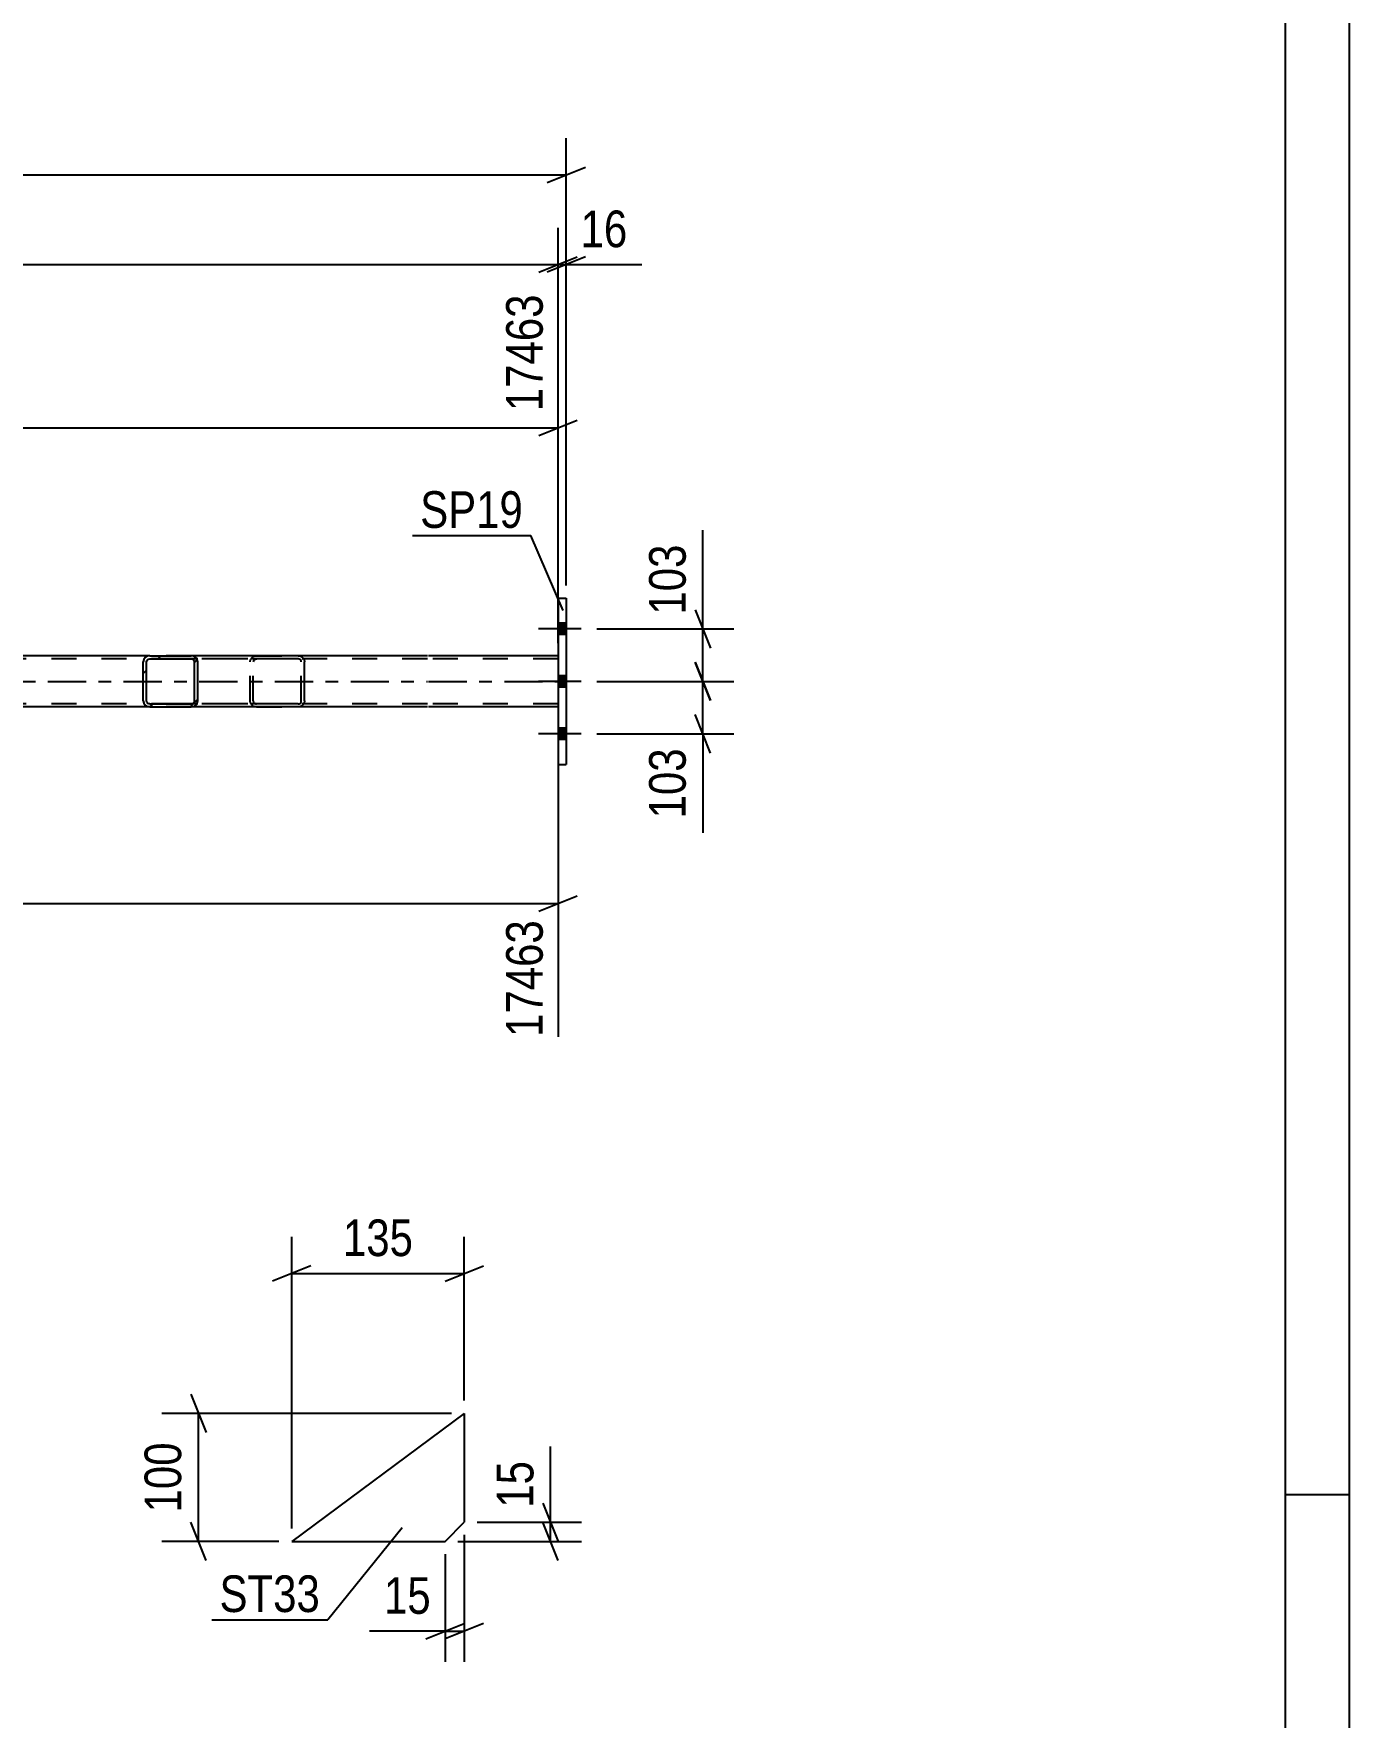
# Model space of a CAD drawing. Header units: millimetres. Extents: x 0 to 841, y 0 to 594.
# Drawn here: x 738.1 to 841, y 131.6 to 263.2 of the extents above; entities that cross this region are included whole.
import ezdxf

# ---------------------------------------------------------------- set-up
doc = ezdxf.new("R2010")
doc.units = ezdxf.units.MM
doc.linetypes.add('DXK_LINE_DOT2', pattern=[3.9198, 1.9599, -1.9599])
doc.linetypes.add('DXK_LINE_DOT3', pattern=[5.9187, 2.979, -0.9799, 0.9799, -0.9799])
doc.styles.add('Arial Narrow', font='ARIALN.TTF', dxfattribs={"height": 0.2})

# ---------------------------------------------------------------- blocks, each defined once
blk = doc.blocks.new('Unknown-103654073-1133')
at = {"color": 5, "linetype": 'Continuous'}
for p, q in [((841, 0), (841, 594)), ((836, 5), (836, 589)), ((841, 149), (836, 149))]:
    blk.add_line(p, q, dxfattribs=at)
blk = doc.blocks.new('Bolt-103654073-2808 - 2789')
at = {"linetype": 'Continuous'}
for points in [[(779.77, 216.23), (779.77, 217.11), (779.13, 217.11), (779.13, 216.23)], [(779.77, 216.23), (779.77, 217.11), (779.13, 217.11), (779.13, 216.23)], [(779.77, 216.23), (779.77, 217.11), (779.13, 217.11), (779.13, 216.23)], [(779.77, 212.13), (779.77, 213.01), (779.13, 213.01), (779.13, 212.13)], [(779.77, 212.13), (779.77, 213.01), (779.13, 213.01), (779.13, 212.13)], [(779.77, 208.03), (779.77, 208.91), (779.13, 208.91), (779.13, 208.03)], [(779.77, 208.03), (779.77, 208.91), (779.13, 208.91), (779.13, 208.03)], [(779.77, 208.03), (779.77, 208.91), (779.13, 208.91), (779.13, 208.03)]]:
    blk.add_hatch(color=1, dxfattribs=at).paths.add_polyline_path(points)
at = {"color": 1, "linetype": 'Continuous'}
for p, q in [((780.93, 216.67), (777.61, 216.67)), ((780.93, 216.67), (777.61, 216.67)), ((780.93, 216.67), (777.61, 216.67)), ((779.77, 217.11), (779.13, 217.11)), ((779.77, 217.11), (779.13, 217.11)), ((779.77, 217.11), (779.13, 217.11)), ((779.77, 216.23), (779.13, 216.23)), ((779.77, 216.23), (779.13, 216.23)), ((779.77, 216.23), (779.13, 216.23)), ((780.93, 212.57), (777.61, 212.57)), ((780.93, 212.57), (777.61, 212.57)), ((779.77, 213.01), (779.13, 213.01)), ((779.77, 213.01), (779.13, 213.01)), ((779.77, 212.13), (779.13, 212.13)), ((779.77, 212.13), (779.13, 212.13)), ((780.93, 208.47), (777.61, 208.47)), ((780.93, 208.47), (777.61, 208.47)), ((780.93, 208.47), (777.61, 208.47)), ((779.77, 208.91), (779.13, 208.91)), ((779.77, 208.91), (779.13, 208.91)), ((779.77, 208.91), (779.13, 208.91)), ((779.77, 208.03), (779.13, 208.03)), ((779.77, 208.03), (779.13, 208.03)), ((779.77, 208.03), (779.13, 208.03))]:
    blk.add_line(p, q, dxfattribs=at)
blk = doc.blocks.new('Part-103654073-2861 - 2789')
at = {"color": 7, "linetype": 'DXK_LINE_DOT2'}
for p, q in [((758.8, 214.57), (236.41, 214.57)), ((779.13, 214.57), (779.13, 210.57)), ((768.91, 214.33), (100.02, 214.33)), ((779.13, 214.33), (769.01, 214.33)), ((768.91, 210.81), (100.02, 210.81)), ((758.8, 210.57), (321.54, 210.57)), ((779.13, 210.81), (769.01, 210.81))]:
    blk.add_line(p, q, dxfattribs=at)
at = {"color": 2, "linetype": 'Continuous'}
for p, q in [((747.21, 214.57), (682.14, 214.57)), ((768.91, 214.57), (758.8, 214.57)), ((779.13, 214.57), (769.01, 214.57)), ((747.21, 210.57), (682.14, 210.57)), ((768.91, 210.57), (758.8, 210.57)), ((779.13, 210.57), (769.01, 210.57))]:
    blk.add_line(p, q, dxfattribs=at)
at = {"color": 7, "linetype": 'DXK_LINE_DOT3'}
for p, q in [((100.02, 212.57), (768.91, 212.57)), ((769.01, 212.57), (779.13, 212.57))]:
    blk.add_line(p, q, dxfattribs=at)
blk = doc.blocks.new('Part-103654073-2915 - 2789')
at = {"color": 2, "linetype": 'Continuous'}
for p, q in [((779.13, 219.07), (779.77, 219.07)), ((779.13, 219.07), (779.13, 206.07)), ((779.77, 219.07), (779.77, 206.07)), ((779.13, 206.07), (779.77, 206.07))]:
    blk.add_line(p, q, dxfattribs=at)
blk = doc.blocks.new('Part-103654073-2971 - 2789')
at = {"linetype": 'Continuous'}
h = blk.add_hatch(dxfattribs=at)
h.set_pattern_fill('', scale=0.7, style=0, pattern_type=0)
h.set_pattern_definition([(45, (750.918, 214.2696), (-1.57154, 1.57154), [])])
h.paths.add_polyline_path([(750.96, 214.09), (750.92, 214.27), (750.81, 214.43), (750.64, 214.53), (750.45, 214.57), (747.21, 214.57), (747.02, 214.53), (746.85, 214.43), (746.74, 214.27), (746.7, 214.09), (746.7, 211.05), (746.74, 210.86), (746.85, 210.71), (747.02, 210.6), (747.21, 210.57), (750.45, 210.57), (750.64, 210.6), (750.81, 210.71), (750.92, 210.86), (750.96, 211.05)])
h.paths.add_polyline_path([(750.68, 210.95), (750.63, 210.88), (750.54, 210.82), (750.45, 210.81), (747.21, 210.81), (747.11, 210.82), (747.03, 210.88), (746.98, 210.95), (746.96, 211.05), (746.96, 214.09), (746.98, 214.18), (747.03, 214.26), (747.11, 214.31), (747.21, 214.33), (750.45, 214.33), (750.54, 214.31), (750.63, 214.26), (750.68, 214.18), (750.7, 214.09), (750.7, 211.05)])
at = {"color": 2, "linetype": 'Continuous'}
for p, q in [((747.21, 214.57), (747.02, 214.53)), ((747.21, 214.57), (750.45, 214.57)), ((758.8, 214.57), (750.45, 214.57)), ((750.64, 214.53), (750.45, 214.57)), ((758.8, 214.57), (758.99, 214.53)), ((746.74, 214.27), (746.7, 214.09)), ((746.7, 211.05), (746.7, 214.09)), ((746.96, 214.09), (746.98, 214.18)), ((746.96, 211.05), (746.96, 214.09)), ((746.98, 214.18), (747.03, 214.26)), ((747.03, 214.26), (747.11, 214.31)), ((747.11, 214.31), (747.21, 214.33)), ((747.21, 214.33), (750.45, 214.33)), ((750.45, 214.33), (750.54, 214.31)), ((750.54, 214.31), (750.63, 214.26)), ((750.63, 214.26), (750.68, 214.18)), ((750.68, 214.18), (750.7, 214.09)), ((750.7, 211.05), (750.7, 214.09)), ((750.96, 214.09), (750.92, 214.27)), ((750.96, 211.05), (750.96, 214.09)), ((759.27, 214.27), (759.31, 214.09)), ((759.31, 211.05), (759.31, 214.09)), ((746.7, 211.05), (746.74, 210.86)), ((746.98, 210.95), (746.96, 211.05)), ((747.03, 210.88), (746.98, 210.95)), ((747.02, 210.6), (747.21, 210.57)), ((747.11, 210.82), (747.03, 210.88)), ((747.21, 210.81), (747.11, 210.82)), ((747.21, 210.81), (750.45, 210.81)), ((747.21, 210.57), (750.45, 210.57)), ((750.54, 210.82), (750.45, 210.81)), ((750.45, 210.57), (750.64, 210.6)), ((758.8, 210.57), (750.45, 210.57)), ((750.63, 210.88), (750.54, 210.82)), ((750.68, 210.95), (750.63, 210.88)), ((750.7, 211.05), (750.68, 210.95)), ((750.92, 210.86), (750.96, 211.05)), ((758.99, 210.6), (758.8, 210.57)), ((759.31, 211.05), (759.27, 210.86))]:
    blk.add_line(p, q, dxfattribs=at)
at = {"color": 7, "linetype": 'DXK_LINE_DOT2'}
for p, q in [((750.45, 214.57), (747.21, 214.57)), ((755.36, 214.53), (755.56, 214.57)), ((755.56, 214.57), (758.8, 214.57)), ((758.8, 214.33), (747.21, 214.33)), ((755.05, 214.09), (755.09, 214.27)), ((755.05, 211.05), (755.05, 214.09)), ((755.32, 214.18), (755.3, 214.09)), ((755.3, 211.05), (755.3, 214.09)), ((755.38, 214.26), (755.32, 214.18)), ((755.38, 214.26), (755.4, 214.27)), ((755.4, 214.27), (755.46, 214.31)), ((755.46, 214.31), (755.56, 214.33)), ((758.89, 214.31), (758.8, 214.33)), ((758.98, 214.26), (758.89, 214.31)), ((759.03, 214.18), (758.98, 214.26)), ((759.05, 214.09), (759.03, 214.18)), ((759.05, 211.05), (759.05, 214.09)), ((758.8, 210.81), (747.21, 210.81)), ((750.45, 210.57), (747.21, 210.57)), ((755.09, 210.86), (755.05, 211.05)), ((755.3, 211.05), (755.32, 210.95)), ((755.32, 210.95), (755.38, 210.88)), ((755.56, 210.57), (755.36, 210.6)), ((755.38, 210.88), (755.4, 210.86)), ((755.4, 210.86), (755.46, 210.82)), ((755.46, 210.82), (755.56, 210.81)), ((755.56, 210.57), (758.8, 210.57)), ((758.8, 210.81), (758.89, 210.82)), ((758.89, 210.82), (758.98, 210.88)), ((758.98, 210.88), (759.03, 210.95)), ((759.03, 210.95), (759.05, 211.05))]:
    blk.add_line(p, q, dxfattribs=at)
at = {"color": 2, "linetype": 'Continuous'}
for centre, start, end in [((747.19, 214.07), 110.7584, 155.6801), ((750.47, 214.07), 24.32, 69.2417), ((758.81, 214.07), 24.32, 69.2417), ((747.19, 211.07), 204.32, 249.2417), ((750.47, 211.07), 290.7584, 335.6801), ((758.81, 211.07), 290.7584, 335.6801)]:
    blk.add_arc(centre, 0.496, start, end, dxfattribs=at)
at = {"color": 7, "linetype": 'DXK_LINE_DOT2'}
for centre, start, end in [((755.54, 214.07), 110.7584, 155.6801), ((755.54, 211.07), 204.32, 249.2417)]:
    blk.add_arc(centre, 0.496, start, end, dxfattribs=at)
blk = doc.blocks.new('Part-103654073-2182 - 2166')
at = {"color": 2, "linetype": 'Continuous'}
for p, q in [((771.8, 155.35), (758.3, 145.35)), ((771.8, 155.35), (771.8, 146.85)), ((770.3, 145.35), (771.8, 146.85)), ((758.3, 145.35), (770.3, 145.35))]:
    blk.add_line(p, q, dxfattribs=at)
blk = doc.blocks.new('StraightDimension-103654073-3125 - 2789')
at = {"color": 7, "linetype": 'Continuous'}
for p, q in [((670.57, 223.97), (670.57, 242.84)), ((779.13, 215.57), (779.13, 242.84)), ((672.07, 232.99), (669.07, 231.79)), ((777.63, 231.79), (780.63, 232.99)), ((670.57, 232.39), (779.13, 232.39))]:
    blk.add_line(p, q, dxfattribs=at)
at = {"color": 0}
blk.add_wipeout([(729.1, 233.14), (729.1, 237.34), (720.59, 237.34), (720.59, 233.14)], dxfattribs=at)
at = {"color": 3, "style": 'Arial Narrow'}
blk.add_text('3200', height=2.863, dxfattribs=at).set_placement((721.19, 233.74))
at = {"color": 0, "linetype": 'Continuous'}
blk.add_wipeout([(778.53, 243.44), (774.33, 243.44), (774.33, 233.09), (778.53, 233.09)], dxfattribs=at)
at = {"color": 3, "linetype": 'Continuous', "style": 'Arial Narrow'}
blk.add_text('17463', height=2.863, rotation=90.0002, dxfattribs=at).set_placement((777.93, 233.69))
blk = doc.blocks.new('StraightDimension-103654073-3093 - 2789')
at = {"color": 7, "linetype": 'Continuous'}
for p, q in [((779.13, 220.07), (779.13, 248.01)), ((100.02, 245.16), (779.13, 245.16)), ((777.63, 244.56), (780.63, 245.76))]:
    blk.add_line(p, q, dxfattribs=at)
blk = doc.blocks.new('StraightDimension-103654073-3103 - 2789')
at = {"color": 7, "linetype": 'Continuous'}
for p, q in [((779.13, 220.07), (779.13, 248.01)), ((779.77, 220.07), (779.77, 248.01)), ((777.63, 244.56), (780.63, 245.76)), ((781.27, 245.76), (778.27, 244.56)), ((779.13, 245.16), (779.77, 245.16)), ((779.77, 245.16), (785.67, 245.16)), ((779.77, 245.16), (785.67, 245.16))]:
    blk.add_line(p, q, dxfattribs=at)
at = {"color": 0}
blk.add_wipeout([(785.15, 245.91), (785.15, 250.11), (780.29, 250.11), (780.29, 245.91)], dxfattribs=at)
at = {"color": 3, "style": 'Arial Narrow'}
blk.add_text('16', height=2.863, dxfattribs=at).set_placement((780.89, 246.51))
blk = doc.blocks.new('StraightDimension-103654073-3114 - 2789')
at = {"color": 7, "linetype": 'Continuous'}
for p, q in [((779.77, 220.07), (779.77, 255.02)), ((778.27, 251.57), (781.27, 252.77)), ((99.38, 252.17), (779.77, 252.17))]:
    blk.add_line(p, q, dxfattribs=at)
blk = doc.blocks.new('StraightDimension-103654073-3250 - 2789')
at = {"color": 7, "linetype": 'Continuous'}
for p, q in [((779.13, 209.57), (779.13, 184.78)), ((670.57, 201.17), (670.57, 184.78)), ((672.07, 195.82), (669.07, 194.62)), ((670.57, 195.22), (779.13, 195.22)), ((777.63, 194.62), (780.63, 195.82))]:
    blk.add_line(p, q, dxfattribs=at)
at = {"color": 0}
blk.add_wipeout([(729.1, 195.97), (729.1, 200.17), (720.59, 200.17), (720.59, 195.97)], dxfattribs=at)
at = {"color": 3, "style": 'Arial Narrow'}
blk.add_text('3200', height=2.863, dxfattribs=at).set_placement((721.19, 196.57))
at = {"color": 0, "linetype": 'Continuous'}
blk.add_wipeout([(778.53, 194.52), (774.33, 194.52), (774.33, 184.18), (778.53, 184.18)], dxfattribs=at)
at = {"color": 3, "linetype": 'Continuous', "style": 'Arial Narrow'}
blk.add_text('17463', height=2.863, rotation=90.0002, dxfattribs=at).set_placement((777.93, 184.78))
blk = doc.blocks.new('StraightDimension-103654073-8343 - 2789')
at = {"color": 7, "linetype": 'Continuous'}
for p, q in [((789.86, 214.07), (791.06, 211.07)), ((782.17, 212.57), (792.86, 212.57)), ((790.46, 208.47), (790.46, 212.57)), ((791.06, 206.97), (789.86, 209.97)), ((782.17, 208.47), (792.86, 208.47)), ((790.46, 208.47), (790.46, 200.73)), ((790.46, 208.47), (790.46, 200.73))]:
    blk.add_line(p, q, dxfattribs=at)
at = {"color": 0}
blk.add_wipeout([(789.71, 207.94), (785.51, 207.94), (785.51, 201.26), (789.71, 201.26)], dxfattribs=at)
at = {"color": 3, "style": 'Arial Narrow'}
blk.add_text('103', height=2.863, rotation=90.0002, dxfattribs=at).set_placement((789.11, 201.86))
blk = doc.blocks.new('StraightDimension-103654073-8345 - 2789')
at = {"color": 7, "linetype": 'Continuous'}
for p, q in [((790.46, 216.67), (790.46, 224.4)), ((790.46, 216.67), (790.46, 224.4)), ((789.86, 218.17), (791.06, 215.17)), ((782.17, 216.67), (792.86, 216.67)), ((790.46, 212.57), (790.46, 216.67)), ((791.06, 211.07), (789.86, 214.07)), ((782.17, 212.57), (792.86, 212.57))]:
    blk.add_line(p, q, dxfattribs=at)
at = {"color": 0}
blk.add_wipeout([(789.71, 223.88), (785.51, 223.88), (785.51, 217.19), (789.71, 217.19)], dxfattribs=at)
at = {"color": 3, "style": 'Arial Narrow'}
blk.add_text('103', height=2.863, rotation=90.0002, dxfattribs=at).set_placement((789.11, 217.79))
blk = doc.blocks.new('StraightDimension-103654073-2184 - 2166')
at = {"color": 7, "linetype": 'Continuous'}
for p, q in [((771.8, 145.85), (771.8, 135.94)), ((770.3, 144.35), (770.3, 135.94)), ((770.3, 138.34), (764.39, 138.34)), ((770.3, 138.34), (764.39, 138.34)), ((768.8, 137.74), (771.8, 138.94)), ((773.3, 138.94), (770.3, 137.74)), ((770.3, 138.34), (771.8, 138.34))]:
    blk.add_line(p, q, dxfattribs=at)
at = {"color": 0}
blk.add_wipeout([(769.78, 139.09), (769.78, 143.29), (764.92, 143.29), (764.92, 139.09)], dxfattribs=at)
at = {"color": 3, "style": 'Arial Narrow'}
blk.add_text('15', height=2.863, dxfattribs=at).set_placement((765.52, 139.69))
blk = doc.blocks.new('StraightDimension-103654073-2223 - 2166')
at = {"color": 7, "linetype": 'Continuous'}
for p, q in [((778.55, 146.85), (778.55, 152.76)), ((778.55, 146.85), (778.55, 152.76)), ((777.95, 148.35), (779.15, 145.35)), ((772.8, 146.85), (780.95, 146.85)), ((779.15, 143.85), (777.95, 146.85)), ((778.55, 145.35), (778.55, 146.85)), ((771.3, 145.35), (780.95, 145.35))]:
    blk.add_line(p, q, dxfattribs=at)
at = {"color": 0}
blk.add_wipeout([(777.8, 152.23), (773.6, 152.23), (773.6, 147.38), (777.8, 147.38)], dxfattribs=at)
at = {"color": 3, "style": 'Arial Narrow'}
blk.add_text('15', height=2.863, rotation=90.0002, dxfattribs=at).set_placement((777.2, 147.98))
blk = doc.blocks.new('StraightDimension-103654073-2199 - 2166')
at = {"color": 7, "linetype": 'Continuous'}
for p, q in [((758.3, 146.35), (758.3, 169.15)), ((771.8, 156.35), (771.8, 169.15)), ((759.8, 166.9), (756.8, 165.7)), ((758.3, 166.3), (771.8, 166.3)), ((770.3, 165.7), (773.3, 166.9))]:
    blk.add_line(p, q, dxfattribs=at)
at = {"color": 0}
blk.add_wipeout([(768.39, 167.05), (768.39, 171.25), (761.71, 171.25), (761.71, 167.05)], dxfattribs=at)
at = {"color": 3, "style": 'Arial Narrow'}
blk.add_text('135', height=2.863, dxfattribs=at).set_placement((762.31, 167.65))
blk = doc.blocks.new('StraightDimension-103654073-2211 - 2166')
at = {"color": 7, "linetype": 'Continuous'}
for p, q in [((750.41, 156.85), (751.61, 153.85)), ((770.8, 155.35), (748.16, 155.35)), ((751.01, 145.35), (751.01, 155.35)), ((751.61, 143.85), (750.41, 146.85)), ((757.3, 145.35), (748.16, 145.35))]:
    blk.add_line(p, q, dxfattribs=at)
at = {"color": 0}
blk.add_wipeout([(750.26, 153.69), (746.06, 153.69), (746.06, 147.01), (750.26, 147.01)], dxfattribs=at)
at = {"color": 3, "style": 'Arial Narrow'}
blk.add_text('100', height=2.863, rotation=90.0002, dxfattribs=at).set_placement((749.66, 147.61))
blk = doc.blocks.new('Mark-103654073-2911 - 2789')
at = {"color": 0}
blk.add_wipeout([(776.39, 224.57), (776.39, 227.57), (768.35, 227.57), (768.35, 224.57)], dxfattribs=at)
blk.add_wipeout([(776.39, 224.57), (776.39, 227.57), (768.35, 227.57), (768.35, 224.57)], dxfattribs=at)
at = {"color": 30, "linetype": 'Continuous'}
for p in [(767.75, 223.97), (779.53, 218.1)]:
    blk.add_line(p, (776.99, 223.97), dxfattribs=at)
at = {"color": 3, "style": 'Arial Narrow'}
blk.add_text('SP19', height=2.863, dxfattribs=at).set_placement((768.35, 224.57))
blk = doc.blocks.new('Mark-103654073-2178 - 2166')
at = {"color": 0}
blk.add_wipeout([(760.52, 139.83), (760.52, 142.83), (752.66, 142.83), (752.66, 139.83)], dxfattribs=at)
blk.add_wipeout([(760.52, 139.83), (760.52, 142.83), (752.66, 142.83), (752.66, 139.83)], dxfattribs=at)
at = {"color": 30, "linetype": 'Continuous'}
for p in [(766.93, 146.42), (752.06, 139.23)]:
    blk.add_line(p, (761.12, 139.23), dxfattribs=at)
at = {"color": 3, "style": 'Arial Narrow'}
blk.add_text('ST33', height=2.863, dxfattribs=at).set_placement((752.66, 139.83))

msp = doc.modelspace()

# ---------------------------------------------------------------- block references
for name in ['Unknown-103654073-1133', 'Part-103654073-2915 - 2789', 'Bolt-103654073-2808 - 2789', 'Part-103654073-2861 - 2789', 'Part-103654073-2971 - 2789', 'Part-103654073-2182 - 2166']:
    msp.add_blockref(name, (0, 0))

# ---------------------------------------------------------------- next in the draw order: block references
for name in ['StraightDimension-103654073-3125 - 2789', 'StraightDimension-103654073-8343 - 2789', 'StraightDimension-103654073-3250 - 2789', 'StraightDimension-103654073-2184 - 2166']:
    msp.add_blockref(name, (0, 0))

# ---------------------------------------------------------------- next in the draw order: block references
for name in ['StraightDimension-103654073-3093 - 2789', 'StraightDimension-103654073-2223 - 2166']:
    msp.add_blockref(name, (0, 0))

# ---------------------------------------------------------------- next in the draw order: block references
for name in ['StraightDimension-103654073-3103 - 2789', 'StraightDimension-103654073-2199 - 2166']:
    msp.add_blockref(name, (0, 0))

# ---------------------------------------------------------------- next in the draw order: block references
for name in ['StraightDimension-103654073-3114 - 2789', 'StraightDimension-103654073-8345 - 2789', 'StraightDimension-103654073-2211 - 2166']:
    msp.add_blockref(name, (0, 0))

# ---------------------------------------------------------------- next in the draw order: block references
for name in ['Mark-103654073-2911 - 2789', 'Mark-103654073-2178 - 2166']:
    msp.add_blockref(name, (0, 0))

doc.saveas('drawing.dxf')
